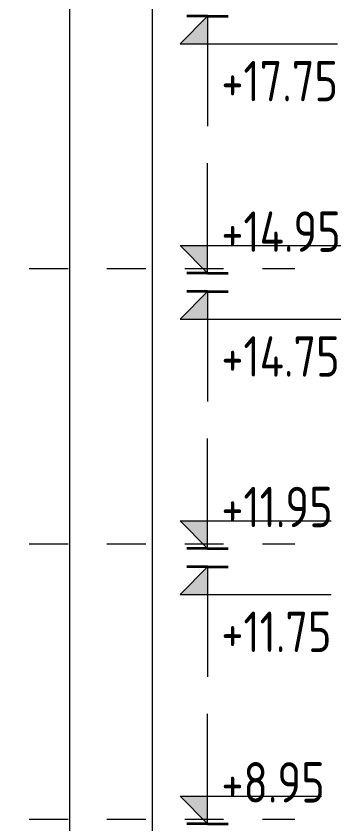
# Model space of a CAD drawing. Header units: millimetres. Extents: x 18162 to 7085488, y 72188 to 247925.
# Drawn here: x 4843097 to 4846631, y 91787 to 100587 of the extents above; entities that cross this region are included whole.
import ezdxf

# ---------------------------------------------------------------- set-up
doc = ezdxf.new("R2010")
doc.units = ezdxf.units.MM
doc.header["$MEASUREMENT"] = 0
doc.linetypes.add('Dashed', pattern=[423.333333, 211.666667, -211.666667])
doc.styles.add('GENERATED_STYLE_3', font='', dxfattribs={"width": 0.8})
doc.styles.get('GENERATED_STYLE_3').set_extended_font_data('ISOCPEUR MON')
doc.dimstyles.new('GENERATED_STYLE__15', dxfattribs={"dimtxt": 440.00001, "dimasz": 228, "dimexe": 0.18, "dimexo": 150, "dimgap": 0, "dimtad": 1, "dimdec": 0, "dimzin": 0, "dimdsep": 46, "dimtxsty": 'GENERATED_STYLE_3', "dimblk": 'ARROWHEAD_2', "dimblk1": 'ARROWHEAD_2', "dimblk2": 'ARROWHEAD_2', "dimcen": 0.09, "dimclrd": 13, "dimclre": 13, "dimclrt": 13, "dimadec": 0, "dimazin": 0, "dimtfac": 1, "dimtdec": 4, "dimtmove": 0, "dimatfit": 3, "dimfxl": 1, "dimtolj": 1, "dimtzin": 0, "dimarcsym": 0})

# ---------------------------------------------------------------- blocks, each defined once
blk = doc.blocks.new('*D2088', base_point=(4860813, 82836.7))
at = {"color": 12, "linetype": 'Continuous', "lineweight": 35}
for p, q in [((4843530.5, 121673.3), (4843830.5, 121500.1)), ((4843530.5, 88873.3), (4843830.5, 88700.1))]:
    blk.add_line(p, q, dxfattribs=at)
at = {"color": 13, "linetype": 'Continuous', "lineweight": 13}
for p, q in [((4843905.5, 121586.7), (4840559.9, 121586.7)), ((4843680.5, 88786.7), (4843680.5, 121586.7)), ((4843905.5, 88786.7), (4840640.2, 88786.7)), ((4843680.5, 88586.7), (4843680.5, 88786.7))]:
    blk.add_line(p, q, dxfattribs=at)
at = {"color": 13, "lineweight": 13, "char_height": 440, "attachment_point": 7, "rotation": 90, "style": 'GENERATED_STYLE_3'}
for s, insert in [('\\A1;{\\pql;\\fISOCPEUR MON|b0|i0|c0|p0;\\W0.800000;200}', (4843720.2, 120762.3)), ('\\A1;{\\pql;\\fISOCPEUR MON|b0|i0|c0|p0;\\W0.800000;32,800}', (4843808, 104141.6))]:
    blk.add_mtext(s, dxfattribs=dict(at, insert=insert))
blk = doc.blocks.new('ARROWHEAD_2')
at = {"color": 0, "linetype": 'Continuous', "lineweight": 0}
for p, q in [((-0.378, -0.655), (0.378, 0.655)), ((0, 0), (-1, 0))]:
    blk.add_line(p, q, dxfattribs=at)
blk = doc.blocks.new('*D2093', base_point=(4860813, 82836.7))
at = {"color": 13, "linetype": 'Continuous', "lineweight": 13}
for p, q in [((4844580.9, 82736.7), (4844580.9, 133286.7)), ((4844805.9, 82736.7), (4840439.5, 82736.7)), ((4844580.9, 82536.7), (4844580.9, 82736.7)), ((4844805.9, 82536.7), (4844355.9, 82536.7)), ((4844580.9, 82390), (4844580.9, 82536.7))]:
    blk.add_line(p, q, dxfattribs=at)
at = {"color": 12, "linetype": 'Continuous', "lineweight": 35}
for p, q in [((4844430.9, 82823.3), (4844730.9, 82650.1)), ((4844430.9, 82623.3), (4844730.9, 82450.1))]:
    blk.add_line(p, q, dxfattribs=at)
at = {"color": 13, "lineweight": 13, "insert": (4844620.6, 81712.3), "char_height": 440, "attachment_point": 7, "rotation": 90, "style": 'GENERATED_STYLE_3'}
blk.add_mtext('\\A1;{\\pql;\\fISOCPEUR MON|b0|i0|c0|p0;\\W0.800000;200}', dxfattribs=at)
blk = doc.blocks.new('*D2094', base_point=(4860813, 82836.7))
at = {"color": 13, "linetype": 'Continuous', "lineweight": 13}
for p, q in [((4844580.9, 133286.7), (4844580.9, 133433.4)), ((4844805.9, 133286.7), (4829939.5, 133286.7)), ((4844580.9, 82736.7), (4844580.9, 133286.7))]:
    blk.add_line(p, q, dxfattribs=at)
at = {"color": 12, "linetype": 'Continuous', "lineweight": 35}
for p, q in [((4844730.9, 133200.1), (4844430.9, 133373.3)), ((4844430.9, 82823.3), (4844730.9, 82650.1))]:
    blk.add_line(p, q, dxfattribs=at)
at = {"color": 13, "lineweight": 13, "insert": (4844708.4, 107335.5), "char_height": 440, "attachment_point": 7, "rotation": 90, "style": 'GENERATED_STYLE_3'}
blk.add_mtext('\\A1;{\\pql;\\fISOCPEUR MON|b0|i0|c0|p0;\\W0.800000;50,550}', dxfattribs=at)

msp = doc.modelspace()

# ---------------------------------------------------------------- hatches: boundary and pattern name
at = {"linetype": 'Continuous', "lineweight": 13}
for points in [[(4845181.3, 100586.7), (4844881.3, 100286.7), (4845181.3, 100286.7)], [(4845181.3, 97786.7), (4845181.3, 98086.7), (4844881.3, 98086.7)], [(4845181.3, 97586.7), (4844881.3, 97286.7), (4845181.3, 97286.7)], [(4845181.3, 94786.7), (4845181.3, 95086.7), (4844881.3, 95086.7)], [(4845181.3, 94586.7), (4844881.3, 94286.7), (4845181.3, 94286.7)], [(4845181.3, 91786.7), (4845181.3, 92086.7), (4844881.3, 92086.7)]]:
    msp.add_hatch(color=13, dxfattribs=at).paths.add_polyline_path(points)

# ---------------------------------------------------------------- linework, layer by layer
at = {"color": 13, "linetype": 'Continuous', "lineweight": 13}
for p, q in [((4845181.3, 100586.7), (4844881.3, 100286.7)), ((4845181.3, 100586.7), (4845181.3, 99386.7)), ((4844881.3, 100286.7), (4845181.3, 100286.7)), ((4845181.3, 100286.7), (4846595.9, 100286.7)), ((4845181.3, 97786.7), (4845181.3, 98986.7)), ((4845181.3, 97786.7), (4844881.3, 98086.7)), ((4844881.3, 98086.7), (4845181.3, 98086.7)), ((4845181.3, 98086.7), (4846631.1, 98086.7)), ((4845181.3, 97586.7), (4844881.3, 97286.7)), ((4845181.3, 97586.7), (4845181.3, 96386.7)), ((4844881.3, 97286.7), (4845181.3, 97286.7)), ((4845181.3, 97286.7), (4846631.1, 97286.7)), ((4845181.3, 94786.7), (4845181.3, 95986.7)), ((4845181.3, 94786.7), (4844881.3, 95086.7)), ((4844881.3, 95086.7), (4845181.3, 95086.7)), ((4845181.3, 95086.7), (4846525.7, 95086.7)), ((4845181.3, 94586.7), (4844881.3, 94286.7)), ((4845181.3, 94586.7), (4845181.3, 93386.7)), ((4844881.3, 94286.7), (4845181.3, 94286.7)), ((4845181.3, 94286.7), (4846525.7, 94286.7)), ((4845181.3, 91786.7), (4845181.3, 92986.7)), ((4845181.3, 91786.7), (4844881.3, 92086.7)), ((4844881.3, 92086.7), (4845181.3, 92086.7)), ((4845181.3, 92086.7), (4846420.3, 92086.7))]:
    msp.add_line(p, q, dxfattribs=at)
at = {"color": 12, "linetype": 'Continuous', "lineweight": 35}
for p, q in [((4845181.3, 100586.7), (4844956.3, 100586.7)), ((4845181.3, 100586.7), (4845406.3, 100586.7)), ((4845181.3, 97786.7), (4844956.3, 97786.7)), ((4845181.3, 97786.7), (4845406.3, 97786.7)), ((4845181.3, 97586.7), (4844956.3, 97586.7)), ((4845181.3, 97586.7), (4845406.3, 97586.7)), ((4845181.3, 94786.7), (4844956.3, 94786.7)), ((4845181.3, 94786.7), (4845406.3, 94786.7)), ((4845181.3, 94586.7), (4844956.3, 94586.7)), ((4845181.3, 94586.7), (4845406.3, 94586.7)), ((4845181.3, 91786.7), (4844956.3, 91786.7)), ((4845181.3, 91786.7), (4845406.3, 91786.7))]:
    msp.add_line(p, q, dxfattribs=at)
at = {"color": 8, "linetype": 'Dashed', "lineweight": 13, "ltscale": 2}
for p, q in [((4805138.5, 97836.7), (4846132, 97836.7)), ((4805138.5, 94836.7), (4846132, 94836.7)), ((4805138.5, 91836.7), (4846132, 91836.7))]:
    msp.add_line(p, q, dxfattribs=at)

# ---------------------------------------------------------------- texts
at = {"color": 13, "lineweight": 13, "char_height": 440, "attachment_point": 7, "style": 'GENERATED_STYLE_3'}
for s, insert in [('\\A1;{\\pql;\\fISOCPEUR MON|b0|i0|c0|p0;\\W0.800000;+17.75}', (4845331.3, 99658.9)), ('\\A1;{\\pql;\\fISOCPEUR MON|b0|i0|c0|p0;\\W0.800000;+14.95}', (4845331.3, 98018.9)), ('\\A1;{\\pql;\\fISOCPEUR MON|b0|i0|c0|p0;\\W0.800000;+14.75}', (4845331.3, 96658.9)), ('\\A1;{\\pql;\\fISOCPEUR MON|b0|i0|c0|p0;\\W0.800000;+11.95}', (4845331.3, 95018.9)), ('\\A1;{\\pql;\\fISOCPEUR MON|b0|i0|c0|p0;\\W0.800000;+11.75}', (4845331.3, 93658.9)), ('\\A1;{\\pql;\\fISOCPEUR MON|b0|i0|c0|p0;\\W0.800000;+8.95}', (4845331.3, 92018.9))]:
    msp.add_mtext(s, dxfattribs=dict(at, insert=insert))

# ---------------------------------------------------------------- dimensions: what is measured, and where the dimension line sits
at = {"color": 13, "linetype": 'Continuous', "lineweight": 13}
for base, p1, p2, picture, middle in [((4844580.9, 133286.7), (4840289.5, 82736.7), (4829789.5, 133286.7), '*D2094', (4844272.9, 108239.9)), ((4844580.9, 82736.7), (4844344.8, 82536.7), (4840289.5, 82736.7), '*D2093', (4844272.9, 82214.6)), ((4843680.5, 121586.7), (4840490.2, 88786.7), (4840409.9, 121586.7), '*D2088', (4843372.5, 105046.1))]:
    dim = msp.add_linear_dim(base=base, p1=p1, p2=p2, angle=90, dimstyle='GENERATED_STYLE__15', dxfattribs=at)
    dim.commit()
    dim.dimension.update_dxf_attribs({"geometry": picture, "text_midpoint": middle, "dimtype": 160, "text_rotation": 90})

doc.saveas('drawing.dxf')
